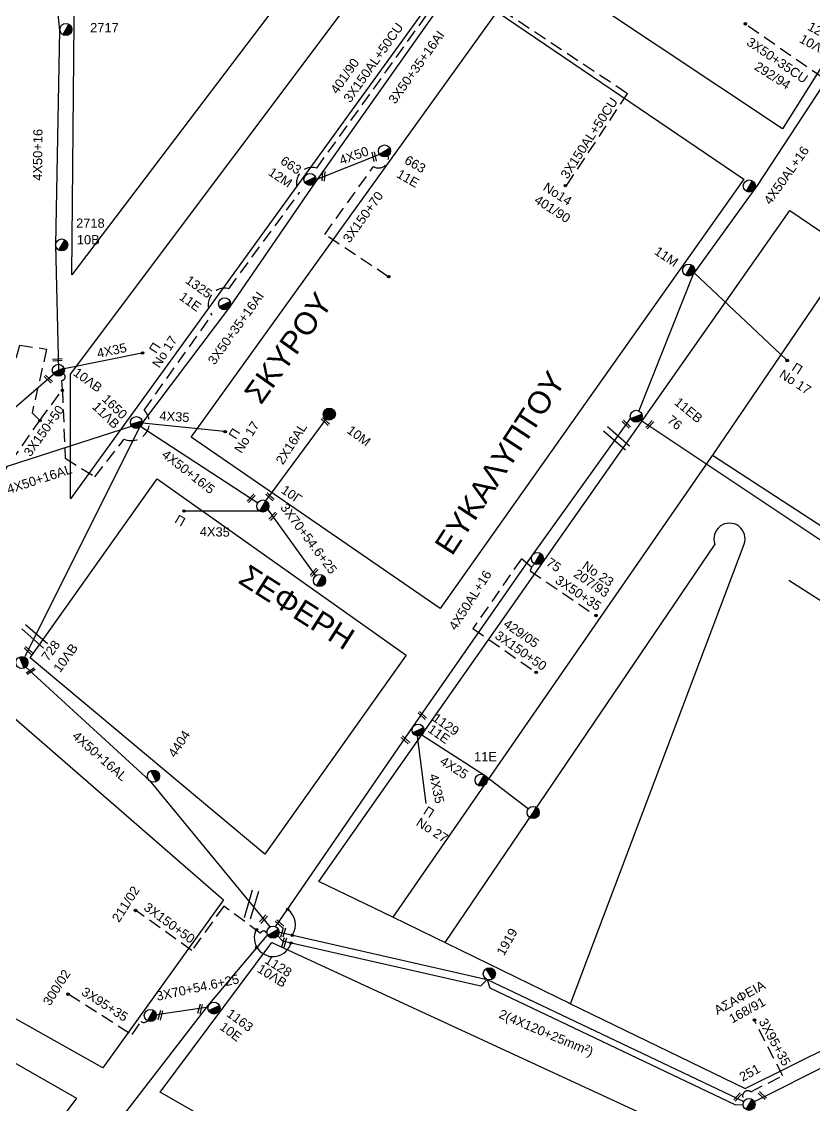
# Model space of a CAD drawing. Header units: millimetres. Extents: x 3156 to 5307, y 1191 to 2273.
# Drawn here: x 3960.3 to 4115.2, y 1300.4 to 1512.4 of the extents above; entities that cross this region are included whole.
import ezdxf

# ---------------------------------------------------------------- set-up
doc = ezdxf.new("R2010")
doc.units = ezdxf.units.MM
doc.linetypes.add('DASHED', pattern=[19.05, 12.7, -6.35])
for name, color, linetype in [('Άγνωστα', 7, 'Continuous'), ('Γυμνά εναέρια ΧΤ (1Φ)   2x16AL', 7, 'Continuous'), ('Γυμνά εναέρια ΧΤ (3Φ)   3x50+35CU', 7, 'Continuous'), ('Γυμνά εναέρια ΧΤ (3Φ)   4x50AL', 7, 'Continuous'), ('Γυμνά εναέρια ΧΤ και ΦΟΠ (3Φ)   4x50+16AL', 7, 'Continuous'), ('Εναέρια παροχή ΧΤ 4x25', 7, 'SYN_LINE'), ('Καλώδια ΧΤ   3x150+50AL', 7, 'DASHED'), ('Καλώδια ΧΤ   3x150+50CU', 7, 'DASHED'), ('Καλώδια ΧΤ   3x150+70AL', 7, 'DASHED'), ('Καλώδια ΧΤ   3x150AL+50XLPE', 7, 'DASHED'), ('Καλώδια ΧΤ   3X50+35', 7, 'DASHED'), ('Καλώδια ΧΤ   3x95+35 CU', 7, 'DASHED'), ('Καλώδια ΧΤ   3x95+35 XLPE', 7, 'DASHED'), ('Μηχανική τομή', 7, 'Continuous'), ('Στύλος Ξύλινος', 7, 'Continuous'), ('Στύλος Ξύλινος @ 1', 7, 'Continuous'), ('Στύλος ΦΜ', 7, 'Continuous'), ('Στύλος ΦΜ @ 1', 7, 'Continuous'), ('Συνδέσεις', 7, 'Continuous'), ('Συνεστραμμένα ΧΤ   3x70+54.6+25 AL', 7, 'SYN_LINE'), ('Συνεστραμμένα ΧΤ   4x120+25 AL', 7, 'SYN_LINE'), ('Τομή', 7, 'Continuous'), ('Υπόβαθρο ΔΕΗ', 7, 'Continuous'), ('Υπόγεια καλώδια Παροχών ΧΤ   4x25', 7, 'DASHED')]:
    doc.layers.add(name, color=color, linetype=linetype)
doc.styles.add('arial', font='arial.ttf')
doc.styles.get("Standard").update_dxf_attribs({"font": 'arial.ttf'})
doc.linetypes.add('SYN_LINE', pattern='A,0.5,-0.0001,["/\\/\\/\\/",Standard,S=0.1,R=0,X=0,Y=-0.05],-0.25', length=0.7501)

# ---------------------------------------------------------------- blocks, each defined once
blk = doc.blocks.new('ΥΠΑΡΧΩΝ ΤΣΙΜΕΝΤΕΝΙΟΣ ΣΤΥΛΟΣ')
at = {"layer": 'Στύλος ΦΜ'}
blk.add_hatch(color=7, dxfattribs=at).paths.add_polyline_path([(-1.29, -2.28, 0.574793), (2.62, 0, 0.268822), (1.3, 2.27)])
at = {"layer": 'Στύλος ΦΜ', "color": 7}
blk.add_line((-1.29, -2.28), (1.3, 2.27), dxfattribs=at)
blk.add_circle((0, 0), 2.62, dxfattribs=at)
at = {"layer": 'Στύλος ΦΜ', "flags": 4}
for tag, p in [('ΑΡΙΘΜΟΣ', (-4.68, 8.05)), ('ΤΥΠΟΣ', (-4.91, 3.03))]:
    blk.add_attdef(tag, p, '', height=4, dxfattribs=at)
blk = doc.blocks.new('ΥΠΑΡΧΩΝ ΞΥΛΙΝΟΣ ΣΤΥΛΟΣ')
at = {"layer": 'Στύλος Ξύλινος'}
h = blk.add_hatch(color=7, dxfattribs=at)
h.paths.add_polyline_path([(-2.62, 0, 0.270008), (-1.29, -2.28), (1.3, 2.27, 0.576266)])
h.paths.add_polyline_path([(-1.29, -2.28, 0.574793), (2.62, 0, 0.268822), (1.3, 2.27)])
at = {"layer": 'Στύλος Ξύλινος', "color": 7}
blk.add_line((-1.29, -2.28), (1.3, 2.27), dxfattribs=at)
blk.add_circle((0, 0), 2.62, dxfattribs=at)
at = {"layer": 'Στύλος Ξύλινος', "flags": 4}
for tag, p in [('ΑΡΙΘΜΟΣ', (-4.91, 8.6)), ('ΤΥΠΟΣ', (-4.85, 3.39))]:
    blk.add_attdef(tag, p, '', height=4, dxfattribs=at)
blk = doc.blocks.new('ΜΗΧΑΝΙΚΗ ΤΟΜΗ')
at = {"layer": 'Μηχανική τομή', "ltscale": 40}
for p, q in [((-1.89, 0.78), (1.89, 0.78)), ((1.89, 0), (-1.89, 0))]:
    blk.add_line(p, q, dxfattribs=at)
blk = doc.blocks.new('ΤΟΜΗ')
at = {"layer": 'Τομή', "ltscale": 40}
for p, q in [((-5.68, 0), (5.68, 0)), ((5.68, -2.33), (-5.68, -2.33))]:
    blk.add_line(p, q, dxfattribs=at)
blk = doc.blocks.new('_ΣΥΝΔΕΣΗ')
at = {"layer": 'Συνδέσεις', "linetype": 'SYN_LINE', "ltscale": 40}
blk.add_hatch(color=256, dxfattribs=at).paths.add_polyline_path([(0.5, -0.01, 1), (-0.5, -0.01, 1)])
at = {"layer": 'Συνδέσεις'}
blk.add_circle((0, -0.01), 0.5, dxfattribs=at)

msp = doc.modelspace()

# ---------------------------------------------------------------- linework, layer by layer
at = {"layer": 'Άγνωστα', "color": 30, "linetype": 'SYN_LINE', "ltscale": 20}
msp.add_lwpolyline([(4091.75, 1463.2), (4109.82, 1446.2)], dxfattribs=at)
at = {"layer": 'Άγνωστα', "color": 173}
msp.add_lwpolyline([(3983.57, 1433.16), (4006.43, 1418.25)], dxfattribs=at)
at = {"layer": 'Γυμνά εναέρια ΧΤ (1Φ)   2x16AL', "color": 173, "ltscale": 40}
msp.add_lwpolyline([(4008, 1418.63), (4019.82, 1434.58)], dxfattribs=at)
at = {"layer": 'Γυμνά εναέρια ΧΤ (3Φ)   3x50+35CU', "color": 173}
for points in [[(4050.99, 1528.28), (4017.6, 1480.83), (4000.91, 1456.49), (3983.86, 1433.94)], [(3983.24, 1432.9), (3960.85, 1388.09)]]:
    msp.add_lwpolyline(points, dxfattribs=at)
at = {"layer": 'Γυμνά εναέρια ΧΤ (3Φ)   4x50AL', "color": 173}
msp.add_lwpolyline([(4017.81, 1481.5), (4030.29, 1486.45)], dxfattribs=at)
at = {"layer": 'Γυμνά εναέρια ΧΤ και ΦΟΠ (3Φ)   4x50+16AL', "color": 30}
for points in [[(3962.63, 1560.09), (3962.63, 1560.09), (3967.65, 1510.64), (3966.9, 1468.69), (3967.43, 1444.17), (3939.34, 1419.96)], [(4120.83, 1505.87), (4104.05, 1480.3), (4091.54, 1462.94), (4080.9, 1436.25)], [(4081.32, 1434.42), (4116.52, 1410.92), (4147.1, 1391.02), (4175.79, 1362.5)]]:
    msp.add_lwpolyline(points, dxfattribs=at)
at = {"layer": 'Γυμνά εναέρια ΧΤ και ΦΟΠ (3Φ)   4x50+16AL', "color": 173}
msp.add_lwpolyline([(3939.6, 1419.69), (3981.72, 1433.26)], dxfattribs=at)
at = {"layer": 'Γυμνά εναέρια ΧΤ και ΦΟΠ (3Φ)   4x50+16AL', "color": 85}
msp.add_lwpolyline([(4009.89, 1335.31), (4036.79, 1374.45), (4060.13, 1408.02), (4079.32, 1434.75)], dxfattribs=at)
at = {"layer": 'Γυμνά εναέρια ΧΤ και ΦΟΠ (3Φ)   4x50+16AL', "color": 133, "ltscale": 40}
msp.add_lwpolyline([(3961, 1386.15), (3985.25, 1363.88), (4008.83, 1335.25)], dxfattribs=at)
at = {"layer": 'Γυμνά εναέρια ΧΤ και ΦΟΠ (3Φ)   4x50+16AL', "color": 1}
msp.add_lwpolyline([(3947.55, 1253.51), (3968.19, 1282.52), (3980.88, 1299.36), (3996.7, 1319.9), (4008.28, 1333.59)], dxfattribs=at)
at = {"layer": 'Γυμνά εναέρια ΧΤ και ΦΟΠ (3Φ)   4x50+16AL', "color": 151}
msp.add_lwpolyline([(4103.52, 1301.11), (4134.21, 1316.5), (4170.54, 1325.51)], dxfattribs=at)
at = {"layer": 'Εναέρια παροχή ΧΤ 4x25', "color": 30, "ltscale": 15}
msp.add_lwpolyline([(3968.55, 1444.51), (3983.74, 1447.56)], dxfattribs=at)
at = {"layer": 'Εναέρια παροχή ΧΤ 4x25', "color": 173, "ltscale": 15}
for points in [[(3999.94, 1432.2), (3983.86, 1433.82)], [(4006.83, 1416.58), (3992.03, 1416.58)]]:
    msp.add_lwpolyline(points, dxfattribs=at)
at = {"layer": 'Εναέρια παροχή ΧΤ 4x25', "color": 85, "ltscale": 10}
msp.add_lwpolyline([(4037.59, 1372.61), (4039.31, 1359.38)], dxfattribs=at)
at = {"layer": 'Εναέρια παροχή ΧΤ 4x25', "color": 85, "ltscale": 11}
msp.add_lwpolyline([(4038.5, 1372.86), (4050.74, 1364.97), (4059.33, 1358.37)], dxfattribs=at)
at = {"layer": 'Καλώδια ΧΤ   3x150+50AL', "color": 1, "ltscale": 0.2}
for points in [[(3935.22, 1423.5, -0.581095), (3941.59, 1423.53), (3959.23, 1446.73), (3959.88, 1449.08), (3965.14, 1448.32), (3962.29, 1435.85), (3963.83, 1434.37)], [(3951.59, 1416.91), (3963.83, 1434.37), (3968.23, 1440.33), (3968.14, 1442.19, 0.765003), (3968.38, 1443.48)]]:
    msp.add_lwpolyline(points, format="xyb", dxfattribs=at)
at = {"layer": 'Καλώδια ΧΤ   3x150+50AL', "color": 85, "ltscale": 0.2}
msp.add_lwpolyline([(4060.51, 1406.33), (4059.94, 1405.64), (4057.96, 1407.3), (4048.49, 1393.66), (4060.76, 1385.15)], dxfattribs=at)
at = {"layer": 'Καλώδια ΧΤ   3x150+50CU', "ltscale": 0.2}
msp.add_line((4100.51, 1300.48), (4100.51, 1300.48), dxfattribs=at)
at = {"layer": 'Καλώδια ΧΤ   3x150+50CU', "color": 1, "ltscale": 0.2}
msp.add_lwpolyline([(4008.15, 1334.05, 0.675289), (4006.92, 1334.03), (3999.76, 1339.35), (3993.52, 1330.65), (3982.57, 1338.5)], format="xyb", dxfattribs=at)
at = {"layer": 'Καλώδια ΧΤ   3x150+70AL', "color": 173, "ltscale": 0.2}
msp.add_lwpolyline([(4031.87, 1462.51), (4019.51, 1470.74), (4029.04, 1484.01, 0.659884), (4031.91, 1486.13, 0.157614)], format="xyb", dxfattribs=at)
at = {"layer": 'Καλώδια ΧΤ   3x150AL+50XLPE', "color": 1, "ltscale": 0.2}
msp.add_lwpolyline([(3968.23, 1440.33), (3968.74, 1426.98), (3974.58, 1423.33), (3980.33, 1430.7, 0.828784), (3984.2, 1436.37), (3997.45, 1454.93, -0.721616), (4000.77, 1460.13), (4014.59, 1478.93, -0.723904), (4017.95, 1483.72), (4044.69, 1520.97), (4078.69, 1498.36), (4066.74, 1480.29)], format="xyb", dxfattribs=at)
at = {"layer": 'Καλώδια ΧΤ   3X50+35', "color": 30, "ltscale": 0.2}
msp.add_lwpolyline([(4120.51, 1507.45, 0.659939), (4119.66, 1505.78), (4116.93, 1501.37), (4101.73, 1511.88)], format="xyb", dxfattribs=at)
at = {"layer": 'Καλώδια ΧΤ   3X50+35', "color": 85, "ltscale": 0.2}
msp.add_lwpolyline([(4059.94, 1405.64), (4059.69, 1404.9), (4072.34, 1396.3)], dxfattribs=at)
at = {"layer": 'Καλώδια ΧΤ   3x95+35 CU', "color": 1, "ltscale": 0.2}
msp.add_lwpolyline([(3969.51, 1322.11), (3981.85, 1314.21), (3983.6, 1316.77, 0.405513), (3984.84, 1316.92, -1.814831)], format="xyb", dxfattribs=at)
at = {"layer": 'Καλώδια ΧΤ   3x95+35 XLPE', "color": 85, "ltscale": 0.2}
msp.add_lwpolyline([(4101.66, 1301.39, -1.01807), (4102.8, 1303.02), (4109.07, 1306.14), (4103.53, 1316.95)], format="xyb", dxfattribs=at)
at = {"layer": 'Συνεστραμμένα ΧΤ   3x70+54.6+25 AL', "color": 173, "ltscale": 20}
msp.add_lwpolyline([(4017.8, 1403.98), (4008.42, 1416.99)], dxfattribs=at)
at = {"layer": 'Συνεστραμμένα ΧΤ   3x70+54.6+25 AL', "color": 1, "ltscale": 11}
msp.add_lwpolyline([(3986.65, 1318.13), (3996.79, 1319.62)], dxfattribs=at)
at = {"layer": 'Συνεστραμμένα ΧΤ   4x120+25 AL', "color": 1, "linetype": 'SYN_LINE', "ltscale": 20}
msp.add_lwpolyline([(4010.19, 1333.67), (4011.27, 1332.57), (4050.06, 1323.74), (4051.28, 1324.98), (4051.79, 1323.34), (4099.83, 1300.45), (4101.31, 1300.51)], dxfattribs=at)
at = {"layer": 'Συνεστραμμένα ΧΤ   4x120+25 AL', "color": 85, "linetype": 'SYN_LINE', "ltscale": 20}
msp.add_lwpolyline([(4010.4, 1334.29), (4051.28, 1324.98), (4101.43, 1301.08)], dxfattribs=at)
at = {"layer": 'Υπόβαθρο ΔΕΗ'}
for points in [[(4108.99, 1491.38), (4060.19, 1523.96), (4120.82, 1608.15), (4172.91, 1593.09), (4108.99, 1491.38)], [(3970.09, 1462.85), (3970.91, 1554.71), (3979.4, 1564.86), (4024.37, 1534.49), (3970.09, 1462.85)], [(3969.82, 1419.01), (3969.82, 1443.41), (4033.46, 1528.41), (4043.78, 1521.33), (3969.82, 1419.01)], [(4042.06, 1397.54), (3993.41, 1431.11), (4053.23, 1514.27), (4101.45, 1481.57), (4042.06, 1397.54)], [(4067.59, 1320.25), (4032.83, 1337.15), (4018.37, 1344.18), (4110.47, 1475.41), (4122.4, 1467.36), (4095.6, 1427.94), (4032.83, 1337.15)], [(4095.33, 1427.55), (4178.57, 1373.35)], [(4007.82, 1349.51), (3961.91, 1387.89), (3986.75, 1422.94), (4035.42, 1388.45), (4007.82, 1349.51)], [(4067.59, 1320.25), (4101.71, 1303.66), (4172.09, 1338.61), (4176.09, 1360.99), (4110.27, 1403.04)], [(3944.24, 1317), (3958.27, 1376.65), (3999.7, 1340.56), (3976.15, 1307.71), (3946.03, 1324.62)], [(4039.14, 1273.11), (3987.36, 1302.91), (4009.14, 1332.21), (4086.62, 1296.41), (4039.14, 1273.11)], [(4066.7, 1320.68), (4067.59, 1320.25)], [(3929.9, 1246.57), (3926.23, 1248.58), (3944.24, 1317), (3970.98, 1301.75), (3929.9, 1246.57)]]:
    msp.add_lwpolyline(points, dxfattribs=at)
msp.add_lwpolyline([(4067.59, 1320.25), (4101.5, 1410.14, 1.445985), (4095.82, 1410.14), (4043.02, 1332.19)], format="xyb", dxfattribs=at)
for centre, radius, start, end in [((4010.24, 1335.69), 3.58, 326.3252, 56.1877), ((4009.4, 1333.15), 3.66, 154.4892, 344.7788)]:
    msp.add_arc(centre, radius, start, end, dxfattribs=at)

# ---------------------------------------------------------------- block references
at = {"layer": 'Μηχανική τομή'}
for p, xscale, yscale, zscale, rotation in [((4029.38, 1485.99), 0.4999999999990221, 0.4999999999990221, 0.4999999999990221, 102.1778051318788), ((4019.47, 1482.13), 0.4999999999990221, 0.4999999999990221, 0.4999999999990221, 85.42004650414285), ((3967.23, 1446.39), 0.499999999999013, 0.499999999999013, 0.499999999999013, 184.4946557999482), ((3965.59, 1442.59), 0.4999999999990222, 0.4999999999990222, 0.4999999999990222, 137.2473278999795), ((4019.75, 1434.29), 0.4999999999990221, 0.4999999999990221, 0.4999999999990221, 137.2473278999795), ((4078.61, 1433.77), 0.499999999998945, 0.499999999998945, 0.499999999998945, 137.2473278999891), ((4083.21, 1433.38), 0.499999999998945, 0.499999999998945, 0.499999999998945, 47.24732789998908), ((4005.27, 1419), 0.499999999998945, 0.499999999998945, 0.499999999998945, 47.24732789998908), ((4008.96, 1419.56), 0.4999999999990222, 0.4999999999990222, 0.4999999999990222, 137.2473278999795), ((4009.53, 1415.44), 0.499999999998945, 0.499999999998945, 0.499999999998945, 47.24732789998908), ((4017.58, 1404.49), 0.499999999998945, 0.499999999998945, 0.499999999998945, 47.24732789998907), ((3961.69, 1389.51), 0.4999999999990221, 0.4999999999990221, 0.4999999999990221, 137.2473278999795), ((3962.12, 1385.12), 0.4999999999989215, 0.4999999999989215, 0.4999999999989215, 31.99787469185533), ((4038.73, 1376.78), 0.4999999999990222, 0.4999999999990222, 0.4999999999990222, 137.2473278999795), ((4035.43, 1371.99), 0.4999999999990222, 0.4999999999990222, 0.4999999999990222, 137.2473278999795), ((4007.67, 1336.66), 0.499999999998945, 0.499999999998945, 0.499999999998945, 47.24732789998908), ((4010.81, 1336.04), 0.4999999999990222, 0.4999999999990222, 0.4999999999990222, 137.2473278999795), ((4011.59, 1334.14), 0.4999999999990675, 0.4999999999990675, 0.4999999999990675, 74.42824295287747), ((4011.78, 1332.16), 0.4999999999990675, 0.4999999999990675, 0.4999999999990675, 74.42824295287747), ((3987.56, 1317.95), 0.4999999999990675, 0.4999999999990675, 0.4999999999990675, 74.42824295287747), ((3995.32, 1319.19), 0.4999999999990675, 0.4999999999990675, 0.4999999999990675, 74.42824295287747), ((4100.41, 1301.86), 0.499999999998945, 0.499999999998945, 0.499999999998945, 47.24732789998908), ((4105.19, 1302.4), 0.4999999999990222, 0.4999999999990222, 0.4999999999990222, 137.2473278999795)]:
    msp.add_blockref('ΜΗΧΑΝΙΚΗ ΤΟΜΗ', p, dxfattribs=dict(at, xscale=xscale, yscale=yscale, zscale=zscale, rotation=rotation))
at = {"layer": 'Στύλος Ξύλινος @ 1', "ltscale": 40}
ref = msp.add_blockref('ΥΠΑΡΧΩΝ ΞΥΛΙΝΟΣ ΣΤΥΛΟΣ', (4020.41, 1435.6), dxfattribs=dict(at, xscale=0.4499999999997118, yscale=0.4499999999997118, zscale=0.4499999999997118, rotation=323.3490385962938))
ref.add_attrib('ΤΥΠΟΣ', '10M', (4023.69, 1432.08), dxfattribs={"layer": '', "height": 1.8, "rotation": 323.349, "flags": 4})
at = {"layer": 'Στύλος ΦΜ @ 1', "ltscale": 40}
ref = msp.add_blockref('ΥΠΑΡΧΩΝ ΤΣΙΜΕΝΤΕΝΙΟΣ ΣΤΥΛΟΣ', (3968.91, 1510.83), dxfattribs=dict(at, xscale=0.4499999999998181, yscale=0.4499999999998181, zscale=0.4499999999998181))
ref.add_attrib('ΤΥΠΟΣ', '2717', (3973.65, 1510.31), dxfattribs={"layer": '', "height": 1.8, "flags": 4})
ref = msp.add_blockref('ΥΠΑΡΧΩΝ ΤΣΙΜΕΝΤΕΝΙΟΣ ΣΤΥΛΟΣ', (4121.54, 1506.89), dxfattribs=dict(at, xscale=0.449999999999844, yscale=0.449999999999844, zscale=0.449999999999844, rotation=331.2678601466056))
ref.add_attrib('ΤΥΠΟΣ', '1280', (4113.77, 1510.87), dxfattribs={"layer": '', "height": 1.8, "rotation": 331.2679, "flags": 4})
ref.add_attrib('ΑΡΙΘΜΟΣ', '10ΛB', (4112.16, 1508.44), dxfattribs={"layer": '', "height": 1.8, "rotation": 331.2679, "flags": 4})
ref = msp.add_blockref('ΥΠΑΡΧΩΝ ΤΣΙΜΕΝΤΕΝΙΟΣ ΣΤΥΛΟΣ', (4031.21, 1487.08), dxfattribs=dict(at, xscale=0.4499999999996619, yscale=0.4499999999996619, zscale=0.4499999999996619, rotation=330.3132934016292))
ref.add_attrib('ΤΥΠΟΣ', '663', (4034.94, 1484.75), dxfattribs={"layer": '', "height": 1.8, "rotation": 330.3133, "flags": 4})
ref.add_attrib('ΑΡΙΘΜΟΣ', '11E', (4033.4, 1482.03), dxfattribs={"layer": '', "height": 1.8, "rotation": 330.3133, "flags": 4})
ref = msp.add_blockref('ΥΠΑΡΧΩΝ ΤΣΙΜΕΝΤΕΝΙΟΣ ΣΤΥΛΟΣ', (4016.63, 1481.51), dxfattribs=dict(at, xscale=0.4499999999998807, yscale=0.4499999999998807, zscale=0.4499999999998807, rotation=326.3485774012476))
ref.add_attrib('ΤΥΠΟΣ', '663', (4010.68, 1484.7), dxfattribs={"layer": '', "height": 1.8, "rotation": 326.3486, "flags": 4})
ref.add_attrib('ΑΡΙΘΜΟΣ', '12M', (4008.31, 1482.5), dxfattribs={"layer": '', "height": 1.8, "rotation": 326.3486, "flags": 4})
at = {"layer": 'Στύλος ΦΜ @ 1', "ltscale": 40, "xscale": 0.4499999999998181, "yscale": 0.4499999999998181, "zscale": 0.4499999999998181}
for p in [(4102.53, 1480.22), (4090.67, 1463.77), (4007.41, 1417.61), (4061.09, 1407.35), (4018.49, 1403.03), (4060.26, 1357.66), (3985.42, 1317.94), (4102.49, 1300.55)]:
    msp.add_blockref('ΥΠΑΡΧΩΝ ΤΣΙΜΕΝΤΕΝΙΟΣ ΣΤΥΛΟΣ', p, dxfattribs=at)
at = {"layer": 'Στύλος ΦΜ @ 1', "ltscale": 40}
ref = msp.add_blockref('ΥΠΑΡΧΩΝ ΤΣΙΜΕΝΤΕΝΙΟΣ ΣΤΥΛΟΣ', (3968.08, 1468.69), dxfattribs=dict(at, xscale=0.4499999999998181, yscale=0.4499999999998181, zscale=0.4499999999998181))
ref.add_attrib('ΤΥΠΟΣ', '2718', (3970.9, 1472.05), dxfattribs={"layer": '', "height": 1.8, "flags": 4})
ref.add_attrib('ΑΡΙΘΜΟΣ', '10B', (3971.04, 1468.81), dxfattribs={"layer": '', "height": 1.8, "flags": 4})
ref = msp.add_blockref('ΥΠΑΡΧΩΝ ΤΣΙΜΕΝΤΕΝΙΟΣ ΣΤΥΛΟΣ', (3999.94, 1457.16), dxfattribs=dict(at, xscale=0.4499999999996498, yscale=0.4499999999996498, zscale=0.4499999999996498, rotation=324.2692742448173))
ref.add_attrib('ΤΥΠΟΣ', '1325', (3992.1, 1461.4), dxfattribs={"layer": '', "height": 1.8, "rotation": 324.2693, "flags": 4})
ref.add_attrib('ΑΡΙΘΜΟΣ', '11E', (3990.89, 1458.16), dxfattribs={"layer": '', "height": 1.8, "rotation": 324.2693, "flags": 4})
ref = msp.add_blockref('ΥΠΑΡΧΩΝ ΤΣΙΜΕΝΤΕΝΙΟΣ ΣΤΥΛΟΣ', (3967.43, 1444.17), dxfattribs=dict(at, xscale=0.4499999999997784, yscale=0.4499999999997784, zscale=0.4499999999997784, rotation=324.151265750288))
ref.add_attrib('ΤΥΠΟΣ', '10ΛB', (3970.17, 1443.33), dxfattribs={"layer": '', "height": 1.8, "rotation": 324.1513, "flags": 4})
ref = msp.add_blockref('ΥΠΑΡΧΩΝ ΤΣΙΜΕΝΤΕΝΙΟΣ ΣΤΥΛΟΣ', (3982.69, 1433.94), dxfattribs=dict(at, xscale=0.4499999999998868, yscale=0.4499999999998868, zscale=0.4499999999998868, rotation=315.859163393458))
ref.add_attrib('ΤΥΠΟΣ', '1650', (3975.82, 1438.36), dxfattribs={"layer": '', "height": 1.8, "rotation": 315.8592, "flags": 4})
ref.add_attrib('ΑΡΙΘΜΟΣ', '11ΛB', (3973.91, 1436.87), dxfattribs={"layer": '', "height": 1.8, "rotation": 315.8592, "flags": 4})
ref = msp.add_blockref('ΥΠΑΡΧΩΝ ΤΣΙΜΕΝΤΕΝΙΟΣ ΣΤΥΛΟΣ', (4080.42, 1435.17), dxfattribs=dict(at, xscale=0.4499999999997728, yscale=0.4499999999997728, zscale=0.4499999999997728, rotation=320.4498049961176))
ref.add_attrib('ΤΥΠΟΣ', '11EB', (4087.7, 1437.63), dxfattribs={"layer": '', "height": 1.8, "rotation": 320.4498, "flags": 4})
ref.add_attrib('ΑΡΙΘΜΟΣ', '76', (4086.3, 1434.14), dxfattribs={"layer": '', "height": 1.8, "rotation": 320.4498, "flags": 4})
ref = msp.add_blockref('ΥΠΑΡΧΩΝ ΤΣΙΜΕΝΤΕΝΙΟΣ ΣΤΥΛΟΣ', (3960.29, 1386.98), dxfattribs=dict(at, xscale=0.449999999999949, yscale=0.449999999999949, zscale=0.449999999999949, rotation=53.92354064342092))
ref.add_attrib('ΤΥΠΟΣ', '728', (3965.43, 1387.11), dxfattribs={"layer": '', "height": 1.8, "rotation": 53.9235, "flags": 4})
ref.add_attrib('ΑΡΙΘΜΟΣ', '10ΛB', (3967.75, 1384.89), dxfattribs={"layer": '', "height": 1.8, "rotation": 53.9235, "flags": 4})
ref = msp.add_blockref('ΥΠΑΡΧΩΝ ΤΣΙΜΕΝΤΕΝΙΟΣ ΣΤΥΛΟΣ', (4037.76, 1373.77), dxfattribs=dict(at, xscale=0.4499999999997467, yscale=0.4499999999997467, zscale=0.4499999999997467, rotation=324.9398402019607))
ref.add_attrib('ΤΥΠΟΣ', '1129', (4040.4, 1375.76), dxfattribs={"layer": '', "height": 1.8, "rotation": 324.9398, "flags": 4})
ref.add_attrib('ΑΡΙΘΜΟΣ', '11E', (4039.51, 1373.55), dxfattribs={"layer": '', "height": 1.8, "rotation": 324.9398, "flags": 4})
ref = msp.add_blockref('ΥΠΑΡΧΩΝ ΤΣΙΜΕΝΤΕΝΙΟΣ ΣΤΥΛΟΣ', (3986.04, 1364.75), dxfattribs=dict(at, xscale=0.4499999999999308, yscale=0.4499999999999308, zscale=0.4499999999999308, rotation=56.89691323172159))
ref.add_attrib('ΤΥΠΟΣ', '4404', (3990.27, 1368.26), dxfattribs={"layer": '', "height": 1.8, "rotation": 56.8969, "flags": 4})
ref = msp.add_blockref('ΥΠΑΡΧΩΝ ΤΣΙΜΕΝΤΕΝΙΟΣ ΣΤΥΛΟΣ', (4050.1, 1363.98), dxfattribs=dict(at, xscale=0.4499999999998181, yscale=0.4499999999998181, zscale=0.4499999999998181))
ref.add_attrib('ΤΥΠΟΣ', '11E', (4048.71, 1367.67), dxfattribs={"layer": '', "height": 1.8, "flags": 4})
ref = msp.add_blockref('ΥΠΑΡΧΩΝ ΤΣΙΜΕΝΤΕΝΙΟΣ ΣΤΥΛΟΣ', (4009.4, 1334.24), dxfattribs=dict(at, xscale=0.4499999999998515, yscale=0.4499999999998515, zscale=0.4499999999998515, rotation=327.9315727925334))
ref.add_attrib('ΤΥΠΟΣ', '1128', (4007.61, 1328.32), dxfattribs={"layer": '', "height": 1.8, "rotation": 327.9316, "flags": 4})
ref.add_attrib('ΑΡΙΘΜΟΣ', '10ΛB', (4006.15, 1326.58), dxfattribs={"layer": '', "height": 1.8, "rotation": 327.9316, "flags": 4})
ref = msp.add_blockref('ΥΠΑΡΧΩΝ ΤΣΙΜΕΝΤΕΝΙΟΣ ΣΤΥΛΟΣ', (4051.7, 1326.08), dxfattribs=dict(at, xscale=0.4499999999998702, yscale=0.4499999999998702, zscale=0.4499999999998702, rotation=60.58713668735657))
ref.add_attrib('ΤΥΠΟΣ', '1919', (4054.55, 1329.48), dxfattribs={"layer": '', "height": 1.8, "rotation": 60.5871, "flags": 4})
ref = msp.add_blockref('ΥΠΑΡΧΩΝ ΤΣΙΜΕΝΤΕΝΙΟΣ ΣΤΥΛΟΣ', (3997.86, 1319.39), dxfattribs=dict(at, xscale=0.4499999999998375, yscale=0.4499999999998375, zscale=0.4499999999998375, rotation=323.6788408356087))
ref.add_attrib('ΤΥΠΟΣ', '1163', (4000.16, 1317.94), dxfattribs={"layer": '', "height": 1.8, "rotation": 323.6788, "flags": 4})
ref.add_attrib('ΑΡΙΘΜΟΣ', '10E', (3998.81, 1315.36), dxfattribs={"layer": '', "height": 1.8, "rotation": 323.6788, "flags": 4})
at = {"layer": 'Συνδέσεις', "xscale": 0.4777242751394019, "yscale": 0.4777242751394019, "zscale": 0.4777242751394019}
for p in [(4101.77, 1511.95), (4066.54, 1480.3), (4032.04, 1462.48), (3983.89, 1447.56), (4109.94, 1446.09), (3968.19, 1440.24), (3963.86, 1434.33), (4000.05, 1432.16), (3992, 1416.62), (4072.54, 1396.2), (4060.86, 1385.06), (3982.51, 1338.49), (4012.28, 1338.73), (4006.22, 1334.72), (4013.17, 1333.65), (4006.19, 1331.2), (4012.93, 1332.13), (3969.32, 1322.11), (4103.54, 1317.08)]:
    msp.add_blockref('_ΣΥΝΔΕΣΗ', p, dxfattribs=at)
at = {"layer": 'Τομή', "xscale": 0.4999999999998191, "yscale": 0.4999999999998191, "zscale": 0.4999999999998191}
for p, rotation in [((4076.95, 1431.27), 318.5333627056411), ((3963.16, 1392.57), 318.5333627056411), ((4005.73, 1339.49), 253.4673334764751)]:
    msp.add_blockref('ΤΟΜΗ', p, dxfattribs=dict(at, rotation=rotation))

# ---------------------------------------------------------------- texts
at = {"layer": 'Άγνωστα', "ltscale": 40, "char_height": 1.8, "attachment_point": 1, "style": 'arial'}
for s, insert, width, rotation in [('3X50+35+16ΑΙ', (4031.82, 1497.17), 43.5158, 54.3814), ('292/94', (4104.31, 1504.65), 43.5158, 327.7112), ('4X50+16', (3962.44, 1481.26), 43.5158, 89.4511), ('4X50', (4022.15, 1486.02), 43.5158, 19.819), ('4X50AL+16', (4105.2, 1477.46), 43.5158, 54.5762), ('3X150+70', (4022.91, 1469.98), 43.5158, 54.3814), ('11M', (4084.79, 1468.52), 38.0721, 326.0162), ('3X50+35+16ΑΙ', (3996.52, 1446.13), 43.5158, 54.3814), ('4X35', (3974.81, 1448.32), 43.5158, 12.0088), ('3X150+50', (3960.5, 1428.16), 43.5158, 54.3279), ('4X35', (3987.26, 1436.2), 43.5158, 356.3003), ('4X50+16/5', (3988.6, 1428.78), 43.5158, 322.0921), ('10Γ', (4011.84, 1421.82), 43.5158, 325.3551), ('3X70+54.6+25', (4012.16, 1418.38), 43.5158, 306.9195), ('75', (4063.65, 1407.64), 37.0581, 326.0162), ('Nο 23', (4070.68, 1406.99), 38.0721, 326.0162), ('4X50AL+16', (4043.63, 1394.11), 43.5158, 57.5149), ('3X50+35', (4065.41, 1404.19), 41.1398, 326.0162), ('207/93', (4069.01, 1405.42), 38.6916, 326.0162), ('429/05', (4055.31, 1395.62), 43.5158, 325.3551), ('3X150+50', (4053.64, 1393.33), 43.5158, 325.3551), ('211/02', (3977.77, 1336.98), 43.5158, 57.5149), ('3X150+50', (3985.02, 1340.18), 43.5158, 323.815), ('300/02', (3964.28, 1320.66), 43.5158, 57.5149), ('3X70+54.6+25', (3986.4, 1322.56), 43.5158, 12.0835), ('3X95+35', (3972.74, 1323.62), 43.5158, 327.5149), ('168/91', (4098.3, 1317.91), 41.0937, 28.9219), ('2(4X120+25mm{\\H1.083x;²})', (4054.15, 1319.35), 43.5158, 337.1043), ('3X95+35', (4105.89, 1317.64), 43.5158, 298.4823), ('251', (4100.34, 1306.53), 41.0937, 28.9219)]:
    msp.add_mtext(s, dxfattribs=dict(at, insert=insert, width=width, rotation=rotation))
at = {"layer": 'Άγνωστα', "color": 1, "ltscale": 40, "insert": (4095.41, 1319.58), "char_height": 1.8, "width": 41.0937, "attachment_point": 1, "rotation": 28.9219, "style": 'arial'}
msp.add_mtext('AΣΑΦΕΙΑ', dxfattribs=at)
at = {"layer": 'Γυμνά εναέρια ΧΤ (1Φ)   2x16AL', "ltscale": 40, "char_height": 1.8, "width": 43.5158, "attachment_point": 1, "style": 'arial'}
for s, insert, rotation in [('Νο 17', (3985.65, 1445.45), 57.5149), ('Π', (3985.04, 1448.26), 57.5149), ('Νο 17', (4001.71, 1428.75), 57.5149), ('2X16AL', (4009.81, 1426.51), 57.5149), ('Π', (4000.59, 1431.5), 57.5149), ('Π', (3990.91, 1416.01), 329.83)]:
    msp.add_mtext(s, dxfattribs=dict(at, insert=insert, rotation=rotation))
at = {"layer": 'Γυμνά εναέρια ΧΤ (3Φ)   3x50+35CU', "ltscale": 40, "insert": (4102.84, 1509.45), "char_height": 1.8, "width": 43.5158, "attachment_point": 1, "rotation": 325.612, "style": 'arial'}
msp.add_mtext('3X50+35CU', dxfattribs=at)
at = {"layer": 'Γυμνά εναέρια ΧΤ και ΦΟΠ (3Φ)   4x50+16AL', "ltscale": 40, "char_height": 1.8, "width": 43.5158, "attachment_point": 1, "style": 'arial'}
for s, insert, rotation in [('4X50+16AL', (3957.16, 1421.67), 18.1309), ('4X35', (3995.11, 1413.54), 358.5679), ('4X50+16AL', (3971.18, 1373.73), 318.7089)]:
    msp.add_mtext(s, dxfattribs=dict(at, insert=insert, rotation=rotation))
at = {"layer": 'Καλώδια ΧΤ   3x150AL+50XLPE', "ltscale": 0.2, "char_height": 1.8, "width": 43.5158, "attachment_point": 1, "style": 'arial'}
for s, insert, rotation in [('3X150AL+50CU', (4023.04, 1497.41), 54.9556), ('401/90', (4020.48, 1499.11), 54.9556), ('3X150AL+50CU', (4065.49, 1482.44), 57.0664), ('Νο14', (4063.01, 1481.04), 327.3038), ('401/90', (4061.3, 1478.57), 327.3038)]:
    msp.add_mtext(s, dxfattribs=dict(at, insert=insert, rotation=rotation))
at = {"layer": 'Συνεστραμμένα ΧΤ   3x70+54.6+25 AL', "ltscale": 20, "insert": (4004.66, 1406.37), "char_height": 4, "width": 27.9796, "attachment_point": 1, "rotation": 327.5378, "style": 'arial'}
msp.add_mtext('{\\H1.083x;ΣΕΦΕΡΗ}', dxfattribs=at)
at = {"layer": 'Υπόβαθρο ΔΕΗ', "char_height": 4, "width": 25.6049, "attachment_point": 1, "style": 'arial'}
for s, insert, rotation in [('{\\H1.083x;ΣKYPOY}', (4003.51, 1439.75), 54.6972), ('{\\H1.083x;EYKAΛYΠTOY}', (4040.76, 1410.05), 56.8985)]:
    msp.add_mtext(s, dxfattribs=dict(at, insert=insert, rotation=rotation))
at = {"layer": 'Υπόγεια καλώδια Παροχών ΧΤ   4x25', "ltscale": 0.2, "char_height": 1.8, "width": 43.5158, "attachment_point": 1, "style": 'arial'}
for s, insert, rotation in [('Nο 17', (4109.18, 1444.44), 327.5149), ('Π', (4111.63, 1445.78), 327.5149), ('4X25', (4042.83, 1368.77), 327.5149), ('4X35', (4041.66, 1365.39), 282.5309), ('Π', (4039.6, 1359), 327.5149), ('Nο 27', (4038.18, 1356.76), 327.5149)]:
    msp.add_mtext(s, dxfattribs=dict(at, insert=insert, rotation=rotation))

doc.saveas('drawing.dxf')
